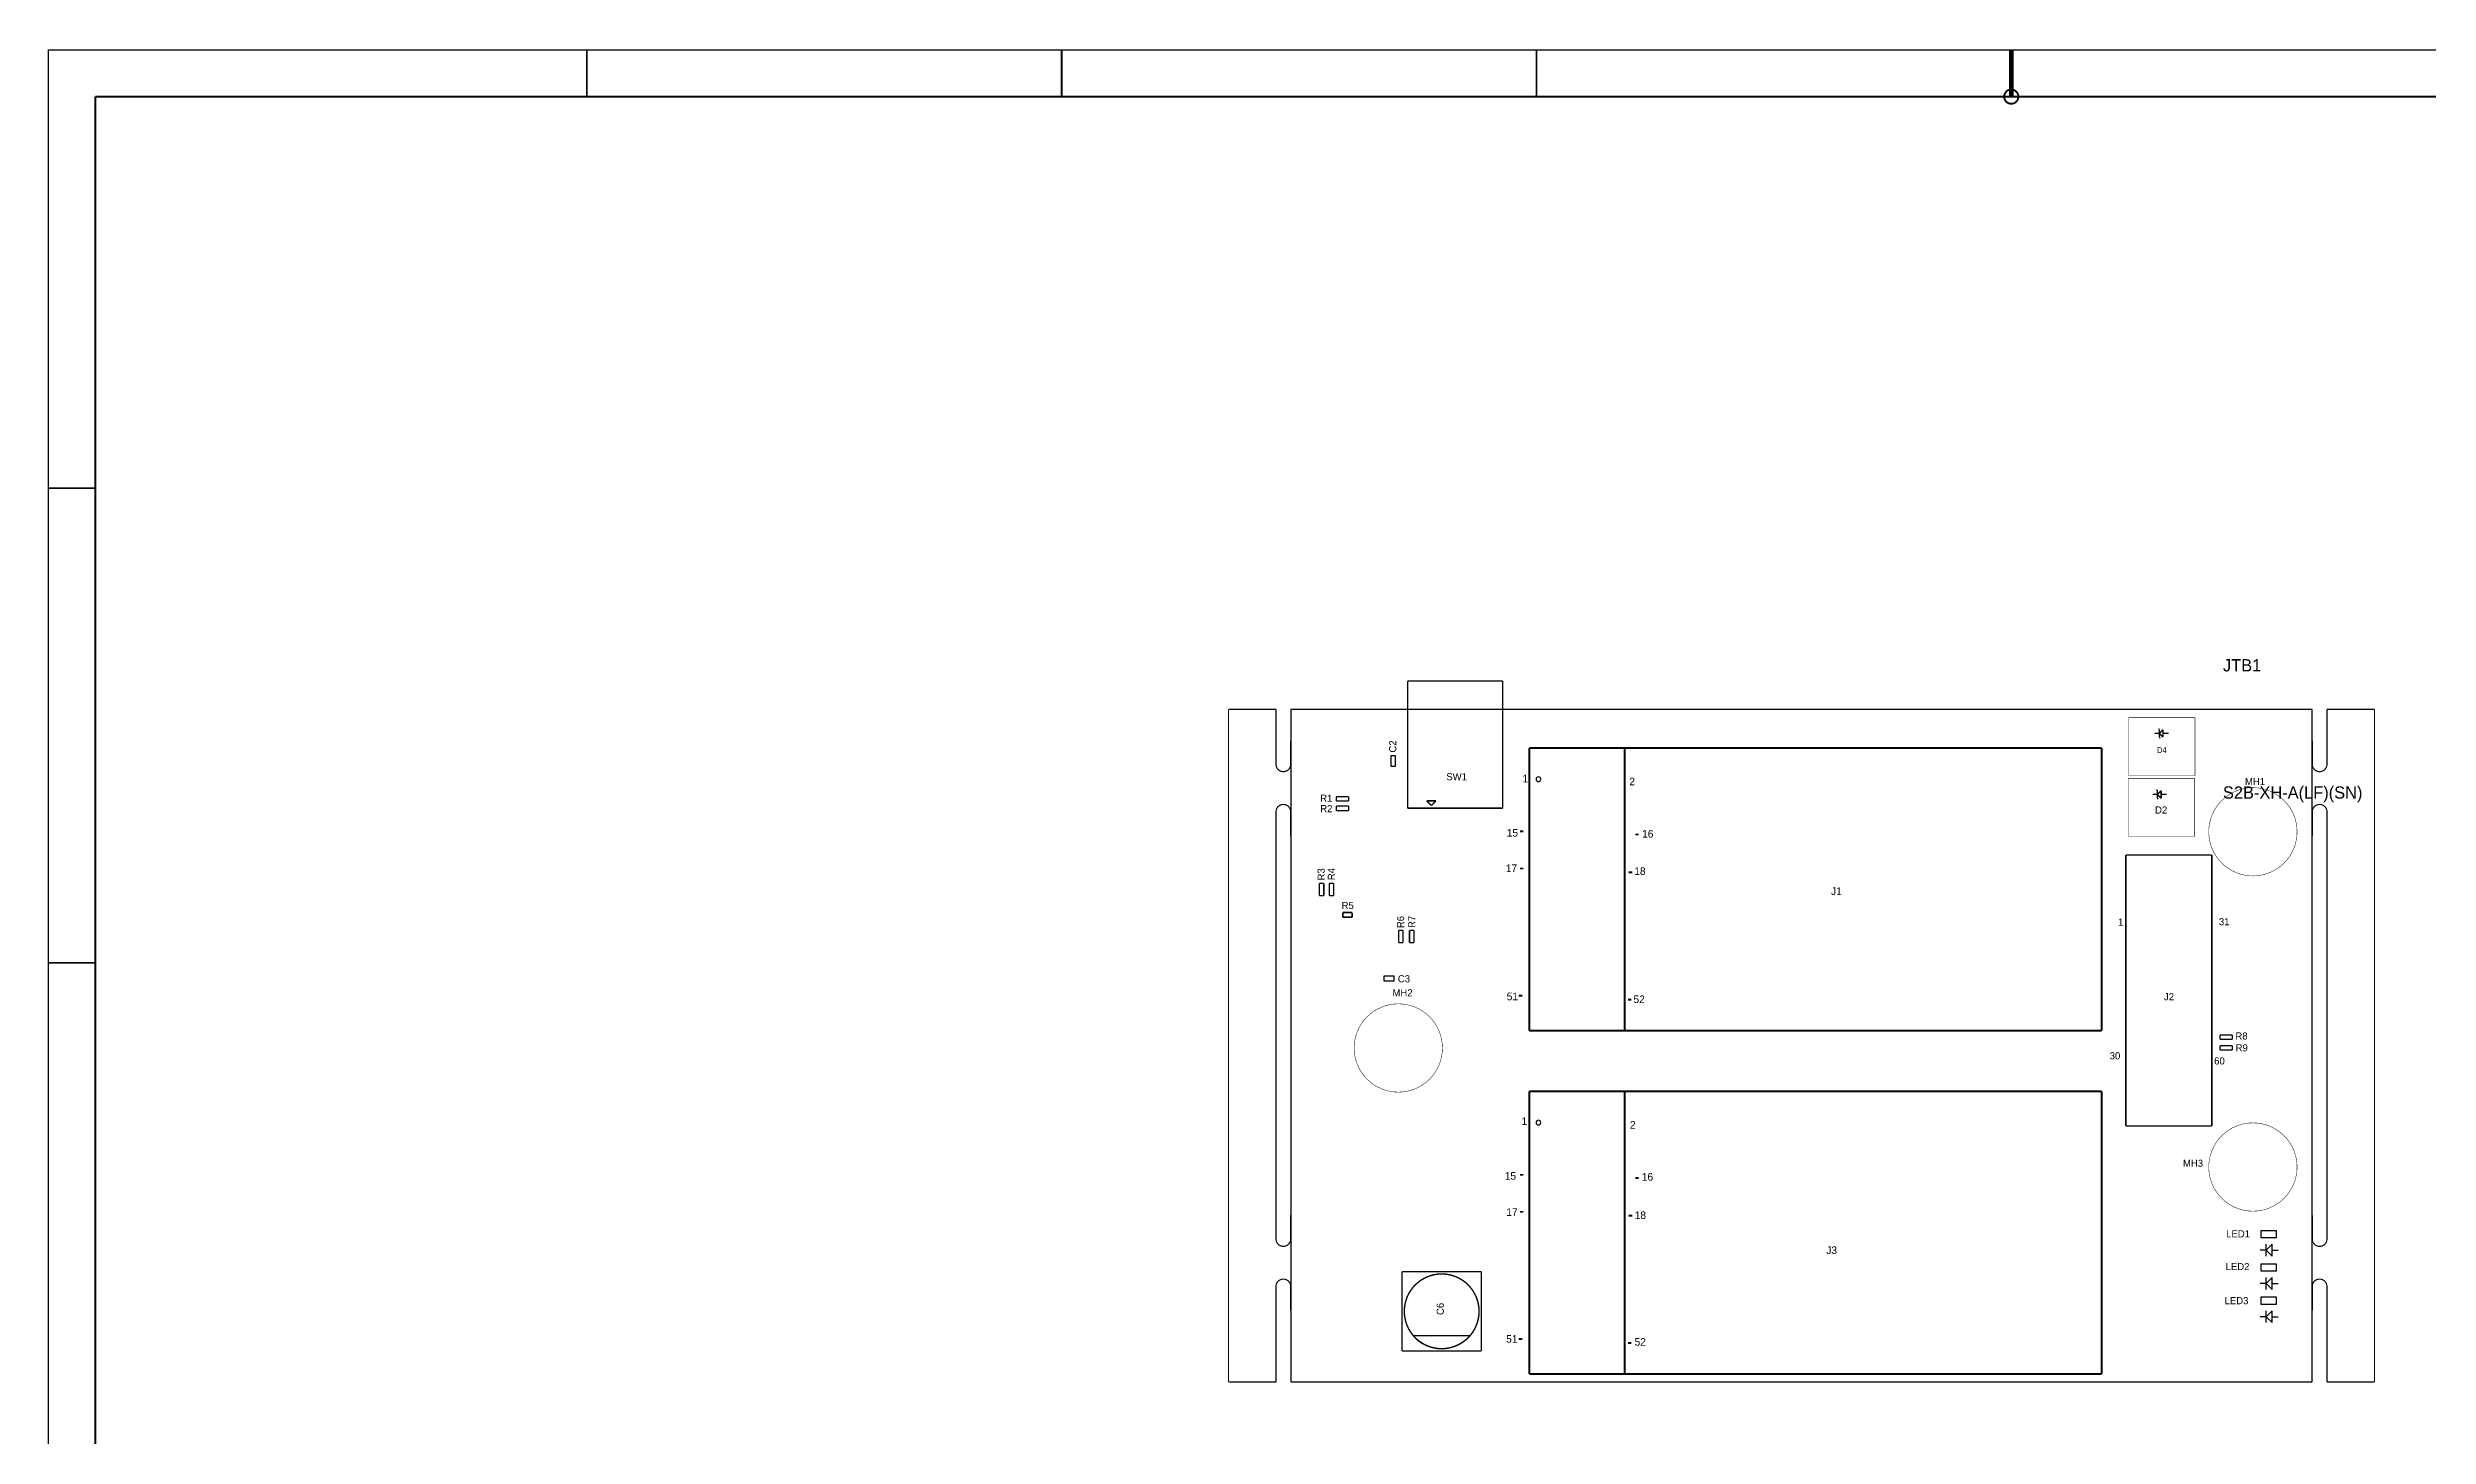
# Model space of a CAD drawing. Extents: x -133 to 287, y -155 to 143.
# Drawn here: x -133 to 121.7, y -5.9 to 142.7 of the extents above; entities that cross this region are included whole.
import ezdxf
from ezdxf.enums import TextEntityAlignment as Align

# ---------------------------------------------------------------- set-up
doc = ezdxf.new("R2010")
doc.units = 0
for name, color, linetype in [('BG_OUTLINE', 2, 'CONTINUOUS'), ('DF_OUTLINE_DATA', 3, 'CONTINUOUS'), ('PG_ASSEMBLY_TOP', 4, 'CONTINUOUS'), ('RD_ASSEMBLY_TOP', 5, 'CONTINUOUS')]:
    doc.layers.add(name, color=color, linetype=linetype)

msp = doc.modelspace()

# ---------------------------------------------------------------- linework, layer by layer
at = {"layer": 'BG_OUTLINE', "const_width": 0.127}
for points in [[(-6.6548, -0.06985), (-6.6548, 71.915782)], [(-6.6548, 71.915782), (-1.5748, 71.915782)], [(-1.5748, 66.032888), (-1.5748, 71.915782)], [(110.87481, 66.032888), (110.87481, 71.915782)], [(110.87481, 71.915782), (115.95481, 71.915782)], [(115.95481, 71.915782), (115.95481, -0.06985)], [(0, 66.032888), (0, 68.572888)], [(109.30001, 66.032888), (109.30001, 68.572888)], [(-1.5748, 60.952888), (-1.5748, 58.412888)], [(0, 60.952888), (0, 58.412888)], [(109.30001, 60.952888), (109.30001, 58.412888)], [(110.87481, 60.952888), (110.87481, 17.772888)], [(-1.5748, 15.232888), (-1.5748, 58.412888)], [(0, 15.232888), (0, 17.772888)], [(109.30001, 15.232888), (109.30001, 17.772888)], [(110.87481, 15.232888), (110.87481, 17.772888)], [(-1.5748, 10.152888), (-1.5748, -0.06985)], [(0, 10.152888), (0, 7.612888)], [(109.30001, 10.152888), (109.30001, 7.612888)], [(110.87481, 10.152888), (110.87481, -0.06985)], [(-1.5748, -0.06985), (-6.6548, -0.06985)], [(115.95481, -0.06985), (110.87481, -0.06985)]]:
    msp.add_lwpolyline(points, dxfattribs=at)
at = {"layer": 'BG_OUTLINE'}
for points in [[(109.30001, 71.915782), (0, 71.915782)], [(0, 71.915782), (0, -0.06985)], [(109.30001, -0.06985), (109.30001, 71.915782)], [(0, -0.06985), (109.30001, -0.06985)]]:
    msp.add_lwpolyline(points, dxfattribs=at)
at = {"layer": 'BG_OUTLINE', "const_width": 0.127}
for points in [[(0, 66.032888, -1), (-1.5748, 66.032888)], [(110.87481, 66.032888, -1), (109.30001, 66.032888)], [(-1.5748, 60.952888, -1), (0, 60.952888)], [(109.30001, 60.952888, -1), (110.87481, 60.952888)], [(0, 15.232888, -1), (-1.5748, 15.232888)], [(110.87481, 15.232888, -1), (109.30001, 15.232888)], [(-1.5748, 10.152888, -1), (0, 10.152888)], [(109.30001, 10.152888, -1), (110.87481, 10.152888)]]:
    msp.add_lwpolyline(points, format="xyb", dxfattribs=at)
at = {"layer": 'DF_OUTLINE_DATA'}
for points, const_width in [([(77.096874, 142.482824), (77.096874, 137.482834)], 0.500126), ([(-75.303126, 142.482824), (-75.303126, 137.482834)], 0.199898), ([(-24.503126, 142.482824), (-24.503126, 137.482834)], 0.199898), ([(26.296874, 142.482824), (26.296874, 137.482834)], 0.199898), ([(-127.903224, 137.482834), (282.096718, 137.482834)], 0.199898), ([(-127.903224, -149.5171), (-127.903224, 137.482834)], 0.199898), ([(-132.903214, 95.582994), (-127.903224, 95.582994)], 0.199898), ([(-132.903214, 44.782994), (-127.903224, 44.782994)], 0.199898)]:
    msp.add_lwpolyline(points, dxfattribs=dict(at, const_width=const_width))
for points in [[(-132.903214, 142.482824), (287.096708, 142.482824)], [(-132.903214, -154.51709), (-132.903214, 142.482824)]]:
    msp.add_lwpolyline(points, dxfattribs=at)
at = {"layer": 'DF_OUTLINE_DATA', "const_width": 0.199898}
for points in [[(77.856334, 137.482834, 1), (76.337414, 137.482834)], [(76.337414, 137.482834, 1), (77.856334, 137.482834)]]:
    msp.add_lwpolyline(points, format="xyb", dxfattribs=at)
at = {"layer": 'PG_ASSEMBLY_TOP'}
for points, const_width in [([(22.684994, 74.938382), (12.524994, 74.938382)], 0.1524), ([(12.524994, 74.938382), (12.524994, 61.33846)], 0.1524), ([(22.684994, 61.33846), (22.684994, 74.938382)], 0.1524), ([(89.645236, 64.807084), (89.645236, 71.027036)], 0.050038), ([(89.645236, 71.027036), (96.755204, 71.027036)], 0.050038), ([(92.440252, 69.342508), (92.940124, 69.342508)], 0.151892), ([(92.940124, 69.742304), (92.840302, 69.84238)], 0.151892), ([(93.340174, 69.742304), (92.940124, 69.342508)], 0.151892), ([(92.940124, 69.342508), (92.940124, 69.742304)], 0.151892), ([(92.940124, 69.342508), (93.340174, 68.942458)], 0.151892), ([(92.940124, 69.342508), (92.940124, 68.942458)], 0.151892), ([(92.940124, 68.942458), (93.0402, 68.842382)], 0.151892), ([(93.340174, 68.942458), (93.340174, 69.742304)], 0.151892), ([(93.340174, 69.342508), (93.940122, 69.342508)], 0.151892), ([(96.755204, 71.027036), (96.755204, 64.807084)], 0.050038), ([(25.523952, 67.781424), (25.523952, 37.530024)], 0.2032), ([(86.776306, 67.781424), (25.523952, 67.781424)], 0.2032), ([(35.734752, 67.781424), (35.734752, 37.530024)], 0.2032), ([(86.776306, 37.530024), (86.776306, 67.781424)], 0.2032), ([(89.609676, 58.314844), (89.609676, 64.534796)], 0.050038), ([(89.609676, 64.534796), (96.719644, 64.534796)], 0.050038), ([(96.755204, 64.807084), (89.645236, 64.807084)], 0.050038), ([(96.719644, 64.534796), (96.719644, 58.314844)], 0.050038), ([(6.1976, 62.579758), (4.8768, 62.579758)], 0.150114), ([(4.8768, 62.579758), (4.8768, 62.097158)], 0.150114), ([(4.8768, 62.097158), (6.1976, 62.097158)], 0.150114), ([(6.1976, 61.563504), (4.8768, 61.563504)], 0.150114), ([(4.8768, 61.563504), (4.8768, 61.081158)], 0.150114), ([(4.8768, 61.081158), (6.1976, 61.081158)], 0.150114), ([(6.1976, 62.097158), (6.1976, 62.579758)], 0.150114), ([(6.1976, 61.081158), (6.1976, 61.563504)], 0.150114), ([(12.524994, 61.33846), (22.684994, 61.33846)], 0.1524), ([(15.423134, 62.12332), (14.534134, 62.12332)], 0.1524), ([(14.534134, 62.12332), (15.042134, 61.61532)], 0.1524), ([(15.042134, 61.61532), (15.550134, 62.12332)], 0.1524), ([(15.550134, 62.12332), (15.423134, 62.12332)], 0.1524), ([(92.234512, 62.807088), (92.734384, 62.807088)], 0.151892), ([(92.734384, 63.206884), (92.634562, 63.30696)], 0.151892), ([(93.134434, 63.206884), (92.734384, 62.807088)], 0.151892), ([(92.734384, 62.807088), (92.734384, 63.206884)], 0.151892), ([(92.734384, 62.807088), (93.134434, 62.407038)], 0.151892), ([(92.734384, 62.807088), (92.734384, 62.407038)], 0.151892), ([(92.734384, 62.407038), (92.83446, 62.306962)], 0.151892), ([(93.134434, 62.407038), (93.134434, 63.206884)], 0.151892), ([(93.134434, 62.807088), (93.734382, 62.807088)], 0.151892), ([(24.51608, 58.847736), (24.89708, 58.847736)], 0.2032), ([(36.86048, 58.517536), (37.24148, 58.517536)], 0.2032), ([(98.55454, 56.330088), (89.35466, 56.330088)], 0.150114), ([(89.35466, 56.330088), (89.35466, 27.329892)], 0.150114), ([(96.719644, 58.314844), (89.609676, 58.314844)], 0.050038), ([(98.55454, 27.329892), (98.55454, 56.330088)], 0.150114), ([(24.51608, 54.885336), (24.89708, 54.885336)], 0.2032), ([(36.17468, 54.478936), (36.55568, 54.478936)], 0.2032), ([(3.5433, 53.2892), (3.060954, 53.2892)], 0.150114), ([(3.060954, 53.2892), (3.060954, 51.9684)], 0.150114), ([(3.060954, 51.9684), (3.5433, 51.9684)], 0.150114), ([(3.5433, 51.9684), (3.5433, 53.2892)], 0.150114), ([(4.6101, 53.2892), (4.1275, 53.2892)], 0.150114), ([(4.1275, 53.2892), (4.1275, 51.9684)], 0.150114), ([(4.1275, 51.9684), (4.6101, 51.9684)], 0.150114), ([(4.6101, 51.9684), (4.6101, 53.2892)], 0.150114), ([(6.57098, 50.15992), (5.57022, 50.15992)], 0.18034), ([(5.57022, 50.15992), (5.57022, 49.66208)], 0.18034), ([(5.57022, 49.66208), (6.57098, 49.66208)], 0.18034), ([(6.57098, 49.66208), (6.57098, 50.15992)], 0.18034), ([(11.5443, 48.26), (11.5443, 46.9392)], 0.150114), ([(12.0269, 48.26), (11.5443, 48.26)], 0.150114), ([(11.5443, 46.9392), (12.0269, 46.9392)], 0.150114), ([(12.0269, 46.9392), (12.0269, 48.26)], 0.150114), ([(12.7127, 48.26), (12.7127, 46.9392)], 0.150114), ([(13.1953, 48.26), (12.7127, 48.26)], 0.150114), ([(12.7127, 46.9392), (13.1953, 46.9392)], 0.150114), ([(13.1953, 46.9392), (13.1953, 48.26)], 0.150114), ([(24.38908, 41.270936), (24.77008, 41.270936)], 0.2032), ([(36.07308, 40.839136), (36.45408, 40.839136)], 0.2032), ([(25.523952, 37.530024), (86.776306, 37.530024)], 0.2032), ([(100.7364, 37.0713), (99.4156, 37.0713)], 0.150114), ([(99.4156, 37.0713), (99.4156, 36.5887)], 0.150114), ([(99.4156, 36.5887), (100.7364, 36.5887)], 0.150114), ([(100.7364, 35.9283), (99.4156, 35.9283)], 0.150114), ([(99.4156, 35.9283), (99.4156, 35.4457)], 0.150114), ([(100.7364, 36.5887), (100.7364, 37.0713)], 0.150114), ([(100.7364, 35.4457), (100.7364, 35.9283)], 0.150114), ([(99.4156, 35.4457), (100.7364, 35.4457)], 0.150114), ([(25.523952, 31.035752), (25.523952, 0.784352)], 0.2032), ([(86.776306, 31.035752), (25.523952, 31.035752)], 0.2032), ([(35.734752, 31.035752), (35.734752, 0.784352)], 0.2032), ([(86.776306, 0.784352), (86.776306, 31.035752)], 0.2032), ([(89.35466, 27.329892), (98.55454, 27.329892)], 0.150114), ([(24.51608, 22.102064), (24.89708, 22.102064)], 0.2032), ([(36.86048, 21.771864), (37.24148, 21.771864)], 0.2032), ([(24.51608, 18.139664), (24.89708, 18.139664)], 0.2032), ([(36.17468, 17.733264), (36.55568, 17.733264)], 0.2032), ([(11.904472, 11.742928), (11.904472, 3.243072)], 0.150114), ([(20.404328, 11.742928), (11.904472, 11.742928)], 0.150114), ([(20.404328, 3.243072), (20.404328, 11.742928)], 0.150114), ([(11.904472, 3.243072), (20.404328, 3.243072)], 0.150114), ([(24.38908, 4.525264), (24.77008, 4.525264)], 0.2032), ([(36.07308, 4.093464), (36.45408, 4.093464)], 0.2032), ([(25.523952, 0.784352), (86.776306, 0.784352)], 0.2032)]:
    msp.add_lwpolyline(points, dxfattribs=dict(at, const_width=const_width))
for points in [[(11.20648, 66.93662), (10.69848, 66.93662)], [(10.69848, 66.93662), (10.69848, 65.81902)], [(11.20648, 65.81902), (11.20648, 66.93662)], [(10.69848, 65.81902), (11.20648, 65.81902)], [(9.951466, 43.374056), (9.951466, 42.866056)], [(11.069066, 43.374056), (9.951466, 43.374056)], [(11.069066, 42.866056), (11.069066, 43.374056)], [(9.951466, 42.866056), (11.069066, 42.866056)], [(103.8479, 15.34795), (103.8479, 16.14805)], [(103.8479, 16.14805), (105.4481, 16.14805)], [(105.4481, 15.34795), (103.8479, 15.34795)], [(105.4481, 16.14805), (105.4481, 15.34795)], [(104.370886, 14.031976), (103.735886, 14.031976)], [(105.005886, 14.666976), (104.370886, 14.031976)], [(104.370886, 13.396976), (104.370886, 14.666976)], [(104.370886, 14.031976), (105.005886, 13.396976)], [(105.005886, 13.396976), (105.005886, 14.666976)], [(105.005886, 14.031976), (105.640886, 14.031976)], [(104.370886, 10.475976), (103.735886, 10.475976)], [(103.8479, 11.79195), (103.8479, 12.59205)], [(103.8479, 12.59205), (105.4481, 12.59205)], [(105.4481, 11.79195), (103.8479, 11.79195)], [(105.005886, 11.110976), (104.370886, 10.475976)], [(104.370886, 9.840976), (104.370886, 11.110976)], [(104.370886, 10.475976), (105.005886, 9.840976)], [(105.005886, 9.840976), (105.005886, 11.110976)], [(105.005886, 10.475976), (105.640886, 10.475976)], [(105.4481, 12.59205), (105.4481, 11.79195)], [(103.8479, 8.23595), (103.8479, 9.03605)], [(103.8479, 9.03605), (105.4481, 9.03605)], [(105.4481, 8.23595), (103.8479, 8.23595)], [(105.4481, 9.03605), (105.4481, 8.23595)], [(104.370886, 6.919976), (103.735886, 6.919976)], [(105.005886, 7.554976), (104.370886, 6.919976)], [(104.370886, 6.284976), (104.370886, 7.554976)], [(104.370886, 6.919976), (105.005886, 6.284976)], [(105.005886, 6.284976), (105.005886, 7.554976)], [(105.005886, 6.919976), (105.640886, 6.919976)], [(19.151092, 4.869688), (13.11783, 4.869688)]]:
    msp.add_lwpolyline(points, dxfattribs=at)
for points in [[(26.76398, 64.435736, 1), (26.25598, 64.435736, 1)], [(26.76398, 27.690064, 1), (26.25598, 27.690064, 1)]]:
    msp.add_lwpolyline(points, format="xyb", close=True, dxfattribs=at)
for points, const_width in [([(107.675934, 58.80989, 1), (98.226118, 58.80989, 1)], 0.050038), ([(16.236188, 35.6743, 1), (6.786372, 35.6743, 1)], 0.050038), ([(107.675934, 22.9362, 1), (98.226118, 22.9362, 1)], 0.050038), ([(20.154392, 7.493, 1), (12.154408, 7.493, 1)], 0.150114)]:
    msp.add_lwpolyline(points, format="xyb", close=True, dxfattribs=dict(at, const_width=const_width))
msp.add_lwpolyline([(13.11783, 4.869688, 0.455219), (19.151092, 4.869688)], format="xyb", dxfattribs=at)

# ---------------------------------------------------------------- texts
for s, p in [('1', (25.096978, 64.102234)), ('2', (36.534344, 63.787528)), ('15', (23.717504, 58.290714)), ('16', (38.200584, 58.18378)), ('17', (23.617174, 54.505098)), ('18', (37.367464, 54.18963)), ('51', (23.718012, 40.784272)), ('52', (37.281358, 40.482774)), ('1', (24.998172, 27.438096)), ('2', (36.59378, 27.036268)), ('15', (23.504144, 21.575776)), ('16', (38.173914, 21.475954)), ('17', (23.67661, 17.711166)), ('18', (37.412422, 17.366488)), ('51', (23.662386, 4.133596)), ('52', (37.398198, 3.81762))]:
    msp.add_text(s, height=0.8128, dxfattribs=at).set_placement(p, align=Align.CENTER)
for s, height, p in [('S2B-XH-A(LF)(SN)', 1.31318, (99.742752, 62.358778)), ('1', 0.762, (88.519, 48.768)), ('31', 0.762, (99.314, 48.810418)), ('30', 0.762, (87.63, 34.459418)), ('60', 0.762, (98.806, 33.909))]:
    msp.add_text(s, height=height, dxfattribs=at).set_placement(p)
at = {"layer": 'RD_ASSEMBLY_TOP'}
for s, height, p in [('JTB1', 1.31318, (99.744784, 75.972162)), ('SW1', 0.762, (16.65224, 64.32296)), ('D2', 0.762, (92.47886, 60.76442)), ('J1', 0.8128, (57.82056, 52.04714)), ('LED1', 0.762, (100.0887, 15.4051)), ('J3', 0.8128, (57.30494, 13.6271)), ('LED2', 0.762, (100.03028, 11.8999)), ('LED3', 0.762, (99.91598, 8.24992))]:
    msp.add_text(s, height=height, dxfattribs=at).set_placement(p)
for s, p in [('C2', (11.29538, 67.945)), ('R3', (3.6322, 54.2544)), ('R4', (4.7244, 54.2798)), ('R6', (12.1412, 49.149)), ('R7', (13.335, 49.1744)), ('C6', (16.383, 7.747))]:
    msp.add_text(s, height=0.762, rotation=90, dxfattribs=at).set_placement(p, align=Align.CENTER)
at = {"layer": 'RD_ASSEMBLY_TOP', "width": 0.84}
msp.add_text('D4', height=0.635, dxfattribs=at).set_placement((92.71254, 67.24396))
at = {"layer": 'RD_ASSEMBLY_TOP'}
for s, p in [('MH1', (103.1748, 63.8048)), ('R1', (3.81, 62.0268)), ('R2', (3.81, 60.9092)), ('R5', (6.096, 50.546)), ('C3', (12.1158, 42.69994)), ('MH2', (11.9634, 41.1988)), ('J2', (93.975174, 40.785288)), ('R8', (101.727, 36.576)), ('R9', (101.7524, 35.306)), ('MH3', (96.5454, 22.9616))]:
    msp.add_text(s, height=0.762, dxfattribs=at).set_placement(p, align=Align.CENTER)

doc.saveas('drawing.dxf')
